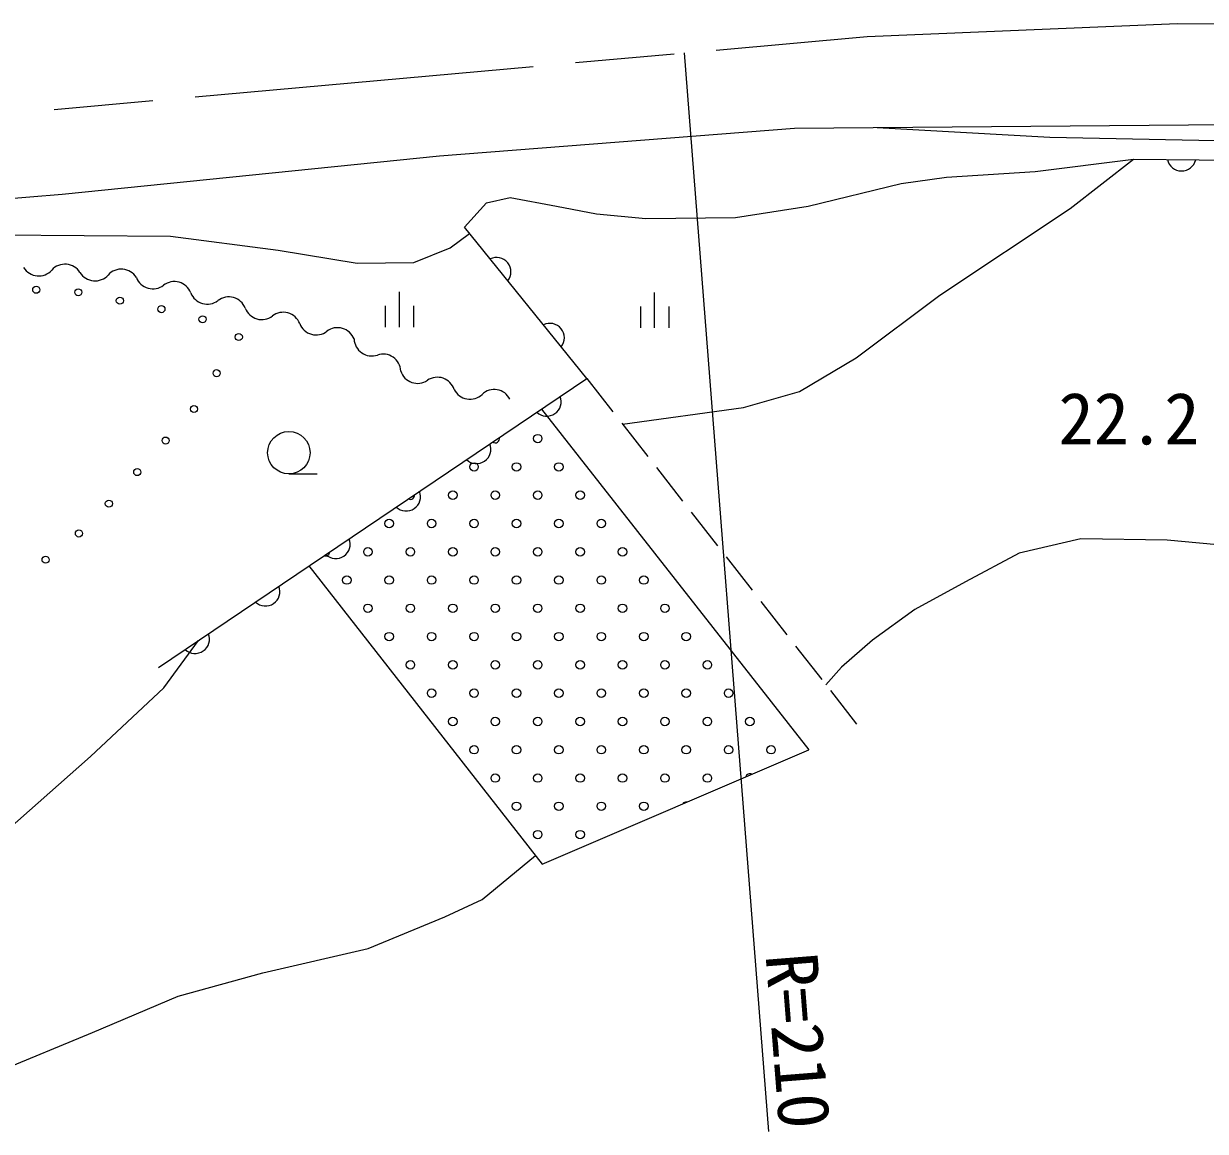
# Model space of a CAD drawing. Units: millimetres at full size, sheet at 1:1000; details may follow other scales. Extents: x 40000 to 680000, y 20000 to 380000.
# Drawn here: x 217456 to 259235, y 240683 to 279849 of the extents above; entities that cross this region are included whole.
import ezdxf
from ezdxf.enums import TextEntityAlignment as Align

# ---------------------------------------------------------------- set-up
doc = ezdxf.new("R2010")
doc.units = ezdxf.units.MM
doc.header["$LTSCALE"] = 1000
doc.linetypes.add('CHAIN', pattern=[18.5, 12, -1.5, 3.5, -1.5])
for name, color, linetype, lineweight in [('M-BGD', 7, 'Continuous', 13), ('M-BMK', 2, 'CHAIN', 13), ('M-STR-HTXT', 7, 'Continuous', 13)]:
    doc.layers.add(name, color=color, linetype=linetype, lineweight=lineweight)
doc.layers.add('M-BGD-HTXT', color=7, linetype='Continuous')
doc.styles.add('ＭＳ ゴシック', font='')
doc.styles.get('ＭＳ ゴシック').set_extended_font_data('MS Gothic')

msp = doc.modelspace()

# ---------------------------------------------------------------- linework, layer by layer
at = {"layer": 'M-BGD'}
for p, q in [((244705, 276151), (260034, 276278)), ((247636, 276176), (253732, 275839)), ((232156, 275170), (244705, 276151)), ((253732, 275839), (264284, 275611)), ((218822, 273825), (232156, 275170)), ((253213, 274615), (256690, 275054)), ((254451, 273314), (256690, 275054)), ((256690, 275054), (278098, 274863)), ((250083, 274421), (253213, 274615)), ((245188, 273390), (248484, 274200)), ((248484, 274200), (250083, 274421)), ((176971, 270349), (218822, 273825)), ((233821, 273510), (234662, 273699)), ((234662, 273699), (236296, 273394)), ((233038, 272649), (233821, 273510)), ((236296, 273394), (237708, 273122)), ((242619, 272995), (245188, 273390)), ((249850, 270250), (254451, 273314)), ((237708, 273122), (239448, 272960)), ((239448, 272960), (242619, 272995)), ((232530, 271918), (233219, 272426)), ((215911, 272392), (222649, 272334)), ((222649, 272334), (226450, 271835)), ((226450, 271835), (229248, 271385)), ((231249, 271406), (232530, 271918)), ((229248, 271385), (231249, 271406)), ((230743, 269118), (230743, 270368)), ((239763, 269094), (239763, 270344)), ((246895, 268027), (249850, 270250)), ((230243, 269868), (230243, 269118)), ((231243, 269868), (231243, 269118)), ((239263, 269844), (239263, 269094)), ((240263, 269844), (240263, 269094)), ((244884, 266842), (246895, 268027)), ((237369, 267305), (238292, 266122)), ((242911, 266274), (244884, 266842)), ((235760, 266219), (245217, 254175)), ((238629, 265689), (242911, 266274)), ((238599, 265728), (239522, 264545)), ((239829, 264151), (240752, 262968)), ((226834, 263929), (227834, 263929)), ((241059, 262574), (241982, 261391)), ((254834, 261629), (252653, 261131)), ((257887, 261583), (254834, 261629)), ((266931, 260769), (257887, 261583)), ((252653, 261131), (250752, 260118)), ((242289, 260997), (243212, 259814)), ((227542, 260673), (235785, 250133)), ((250752, 260118), (248961, 259137)), ((243519, 259420), (244442, 258237)), ((248961, 259137), (247465, 258046)), ((222415, 256362), (223633, 258035)), ((244749, 257843), (245672, 256660)), ((247465, 258046), (246370, 257096)), ((246370, 257096), (245821, 256469)), ((219819, 253937), (222415, 256362)), ((245979, 256266), (246902, 255083)), ((235785, 250133), (245217, 254175)), ((213556, 248391), (219819, 253937)), ((233663, 248886), (235550, 250433)), ((232344, 248274), (233663, 248886)), ((229633, 247152), (232344, 248274)), ((225915, 246290), (229633, 247152)), ((222914, 245459), (225915, 246290)), ((219891, 244182), (222914, 245459)), ((215706, 242447), (219891, 244182))]:
    msp.add_line(p, q, dxfattribs=at)
msp.add_lwpolyline([(222227, 257086), (237369, 267305), (233038, 272649)], dxfattribs=at)
for centre, radius in [((217901, 270440), 125), ((219388, 270351), 125), ((220858, 270053), 125), ((222328, 269754), 125), ((223780, 269396), 125), ((225063, 268768), 125), ((224278, 267490), 125), ((223478, 266223), 125), ((226833, 264679), 750), ((235630, 265176), 150), ((222475, 265108), 125), ((221472, 263992), 125), ((233380, 264176), 150), ((234880, 264176), 150), ((236380, 264176), 150), ((232630, 263176), 150), ((234130, 263176), 150), ((235630, 263176), 150), ((237130, 263176), 150), ((220469, 262877), 125), ((230380, 262176), 150), ((231880, 262176), 150), ((233380, 262176), 150), ((234880, 262176), 150), ((236380, 262176), 150), ((237880, 262176), 150), ((219410, 261822), 125), ((229630, 261176), 150), ((231130, 261176), 150), ((232630, 261176), 150), ((234130, 261176), 150), ((235630, 261176), 150), ((237130, 261176), 150), ((238630, 261176), 150), ((218231, 260894), 125), ((228880, 260176), 150), ((230380, 260176), 150), ((231880, 260176), 150), ((233380, 260176), 150), ((234880, 260176), 150), ((236380, 260176), 150), ((237880, 260176), 150), ((239380, 260176), 150), ((229630, 259176), 150), ((231130, 259176), 150), ((232630, 259176), 150), ((234130, 259176), 150), ((235630, 259176), 150), ((237130, 259176), 150), ((238630, 259176), 150), ((240130, 259176), 150), ((230380, 258176), 150), ((231880, 258176), 150), ((233380, 258176), 150), ((234880, 258176), 150), ((236380, 258176), 150), ((237880, 258176), 150), ((239380, 258176), 150), ((240880, 258176), 150), ((231130, 257176), 150), ((232630, 257176), 150), ((234130, 257176), 150), ((235630, 257176), 150), ((237130, 257176), 150), ((238630, 257176), 150), ((240130, 257176), 150), ((241630, 257176), 150), ((231880, 256176), 150), ((233380, 256176), 150), ((234880, 256176), 150), ((236380, 256176), 150), ((237880, 256176), 150), ((239380, 256176), 150), ((240880, 256176), 150), ((242380, 256176), 150), ((232630, 255176), 150), ((234130, 255176), 150), ((235630, 255176), 150), ((237130, 255176), 150), ((238630, 255176), 150), ((240130, 255176), 150), ((241630, 255176), 150), ((243130, 255176), 150), ((233380, 254176), 150), ((234880, 254176), 150), ((236380, 254176), 150), ((237880, 254176), 150), ((239380, 254176), 150), ((240880, 254176), 150), ((242380, 254176), 150), ((243880, 254176), 150), ((234130, 253176), 150), ((235630, 253176), 150), ((237130, 253176), 150), ((238630, 253176), 150), ((240130, 253176), 150), ((241630, 253176), 150), ((234880, 252176), 150), ((236380, 252176), 150), ((237880, 252176), 150), ((239380, 252176), 150), ((235630, 251176), 150), ((237130, 251176), 150)]:
    msp.add_circle(centre, radius, dxfattribs=at)
for centre, radius, start, end in [((258395, 275151), 512, 192.1697, 346.8089), ((234172, 271071), 512, 321.705, 116.3442), ((217987, 271553), 625, 211.8477, 318.1079), ((218917, 270719), 625, 31.8477, 138.1079), ((220910, 270544), 625, 31.8477, 138.1079), ((219979, 271378), 625, 211.8477, 318.1079), ((222024, 271098), 625, 201.1004, 307.3607), ((222782, 270105), 625, 21.1004, 127.3607), ((223948, 270555), 625, 201.1004, 307.3607), ((224707, 269561), 625, 21.1004, 127.3607), ((225873, 270011), 625, 201.1004, 307.3607), ((226632, 269018), 625, 21.1004, 127.3607), ((227798, 269468), 625, 201.1004, 307.3607), ((228556, 268474), 625, 21.1004, 127.3607), ((236061, 268741), 512, 321.705, 116.3442), ((229764, 268725), 625, 182.3346, 288.5948), ((230163, 267540), 625, 2.3346, 108.5948), ((231382, 267756), 625, 197.7862, 304.0464), ((232082, 266721), 625, 17.7862, 124.0464), ((233234, 267196), 625, 207.0851, 313.3454), ((234092, 266287), 625, 27.0851, 133.3454), ((235952, 266484), 512, 226.6957, 21.3349), ((233465, 264806), 512, 226.6957, 21.3349), ((234130, 265176), 150, 232.5072, 15.5234), ((230978, 263128), 512, 226.6957, 21.3349), ((231130, 263176), 150, 240.9911, 7.0396), ((228492, 261449), 512, 226.6957, 21.3349), ((228130, 261176), 150, 250.1763, 357.8543), ((226005, 259771), 512, 226.6957, 21.3349), ((223518, 258093), 512, 226.6957, 21.3349), ((243130, 253176), 150, 63.0856, 163.3062), ((240880, 252176), 150, 82.6173, 143.7745)]:
    msp.add_arc(centre, radius, start, end, dxfattribs=at)
at = {"layer": 'M-BMK'}
for p, q in [((247277, 279393), (258248, 279849)), ((258248, 279849), (269208, 279778)), ((205092, 275613), (247277, 279393))]:
    msp.add_line(p, q, dxfattribs=at)
at = {"layer": 'M-STR-HTXT'}
msp.add_line((240811, 278814), (243794, 240683), dxfattribs=at)

# ---------------------------------------------------------------- texts
at = {"layer": 'M-BGD-HTXT', "style": 'ＭＳ ゴシック'}
msp.add_text('22.2', height=1833, dxfattribs=at).set_placement((256535, 265888), align=Align.MIDDLE_CENTER)
at = {"layer": 'M-STR-HTXT', "style": 'ＭＳ ゴシック'}
msp.add_text('R=210', height=1833, rotation=274.54, dxfattribs=at).set_placement((244845, 243891), align=Align.MIDDLE_CENTER)

doc.saveas('drawing.dxf')
